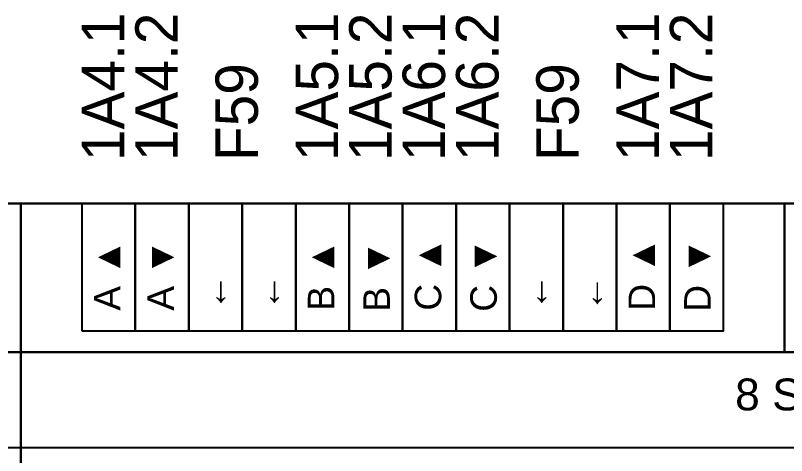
# Model space of a CAD drawing. Header units: millimetres. Extents: x 2151 to 5908, y -441 to 3322.
# Drawn here: x 3345.5 to 3418.2, y 1802.7 to 1844.1 of the extents above; entities that cross this region are included whole.
import ezdxf

# ---------------------------------------------------------------- set-up
doc = ezdxf.new("R2010")
doc.units = ezdxf.units.MM
doc.layers.add('Gehäuse', color=7, linetype='Continuous')
doc.layers.add('Klemmen', color=7, linetype='Continuous')
doc.styles.add('ARIAL', font='arial.ttf')
doc.styles.add('CP_SIGNAL', font='cp_simplex.shx')
doc.styles.get("Standard").update_dxf_attribs({"font": 'ARIAL.TTF'})

# ---------------------------------------------------------------- blocks, each defined once
blk = doc.blocks.new('*U108')
at = {"layer": 'Gehäuse'}
for p, q in [((0, 77), (144, 77)), ((0, 68), (144, 68))]:
    blk.add_line(p, q, dxfattribs=at)
for points in [[(0, 0), (144, 0), (144, 91), (0, 91)], [(0, 91), (72, 91), (72, 77), (0, 77)], [(72, 91), (144, 91), (144, 77), (72, 77)]]:
    blk.add_lwpolyline(points, close=True, dxfattribs=at)
at = {"layer": 'Gehäuse', "insert": (72, 72.986), "char_height": 3, "attachment_point": 5}
blk.add_mtext_dynamic_manual_height_columns('8 SU', width=11.12522, gutter_width=25.4, heights=[0], dxfattribs=at)
blk = doc.blocks.new('A$C6b96852a')
blk.add_lwpolyline([(0, 0), (5.04, 0), (5.04, 12), (0, 12)], close=True)
at = {"style": 'ARIAL'}
blk.add_attdef('5', (3.64, 1.9), '', height=2.5, rotation=90, dxfattribs=at)
blk = doc.blocks.new('Terminal_12er_51')
at = {"layer": 'Klemmen'}
for points in [[(-30.24, -12), (-25.2, -12), (-25.2, 0), (-30.24, 0)], [(-25.2, -12), (-20.16, -12), (-20.16, 0), (-25.2, 0)], [(-20.16, -12), (-15.12, -12), (-15.12, 0), (-20.16, 0)], [(-15.12, -12), (-10.08, -12), (-10.08, 0), (-15.12, 0)], [(-10.08, -12), (-5.04, -12), (-5.04, 0), (-10.08, 0)], [(-5.04, -12), (0, -12), (0, 0), (-5.04, 0)], [(0, -12), (5.04, -12), (5.04, 0), (0, 0)], [(5.04, -12), (10.08, -12), (10.08, 0), (5.04, 0)], [(10.08, -12), (15.12, -12), (15.12, 0), (10.08, 0)], [(15.12, -12), (20.16, -12), (20.16, 0), (15.12, 0)], [(20.16, -12), (25.2, -12), (25.2, 0), (20.16, 0)], [(25.2, -12), (30.24, -12), (30.24, 0), (25.2, 0)]]:
    blk.add_lwpolyline(points, close=True, dxfattribs=at)
for p in [(-5.04, -12), (5.04, -12), (15.12, -12), (25.2, -12)]:
    blk.add_blockref('A$C6b96852a', p, dxfattribs=at)
at = {"layer": 'Klemmen', "style": 'ARIAL'}
for tag, p in [('10', (18.96, -10.2)), ('11', (23.8, -10.1)), ('12', (29.04, -10.2)), ('1', (-26.6, -10.1)), ('2', (-21.56, -10.1)), ('3', (-16.52, -10.1)), ('4', (-11.48, -10.1)), ('5', (-6.44, -10.1)), ('6', (-1.2, -10.2)), ('7', (3.64, -10.1)), ('8', (8.88, -10.2)), ('9', (13.72, -10.1))]:
    blk.add_attdef(tag, p, '', height=2.5, rotation=90, dxfattribs=at)
blk = doc.blocks.new('JAL-0810M.02')
at = {"layer": 'Gehäuse'}
blk.add_blockref('*U108', (0, 0), dxfattribs=at)
blk.add_blockref('Terminal_12er_51', (36, 91), dxfattribs=at).add_auto_attribs({'1': 'A ▲', '2': 'A ▼', '3': '←', '4': '←', '5': 'B ▲', '6': 'B ▼', '7': 'C ▲', '8': 'C ▼', '9': '←', '10': '←', '11': 'D ▲', '12': 'D ▼'})
blk = doc.blocks.new('MDT_CAD_JAL-0810M02')
blk.add_blockref('JAL-0810M.02', (10, 10))

msp = doc.modelspace()

# ---------------------------------------------------------------- block references
for p in [(3192.016, 1725.431), (3336.016, 1725.431)]:
    msp.add_blockref('MDT_CAD_JAL-0810M02', p)

# ---------------------------------------------------------------- texts
at = {"char_height": 4, "width": 50, "attachment_point": 1, "rotation": 90, "style": 'CP_SIGNAL'}
for s, insert in [('\\pxi0,l1,sm1,qj;1A4.1', (3351.776, 1826.431)), ('\\pxi0,l1,sm1,qj;1A4.2', (3356.816, 1826.431)), ('\\pxi0,l1,sm1,qj;1A5.1', (3371.936, 1826.431)), ('\\pxi0,l1,sm1,qj;1A5.2', (3376.976, 1826.431)), ('\\pxi0,l1,sm1,qj;1A6.1', (3382.016, 1826.431)), ('\\pxi0,l1,sm1,qj;1A6.2', (3387.056, 1826.431)), ('\\pxi0,l1,sm1,qj;1A7.1', (3402.176, 1826.431)), ('\\pxi0,l1,sm1,qj;1A7.2', (3407.216, 1826.431)), ('\\pxi0,l1,sm1,qj;F59', (3364.376, 1826.431)), ('\\pxi0,l1,sm1,qj;F59', (3394.616, 1826.431))]:
    msp.add_mtext(s, dxfattribs=dict(at, insert=insert))

doc.saveas('drawing.dxf')
